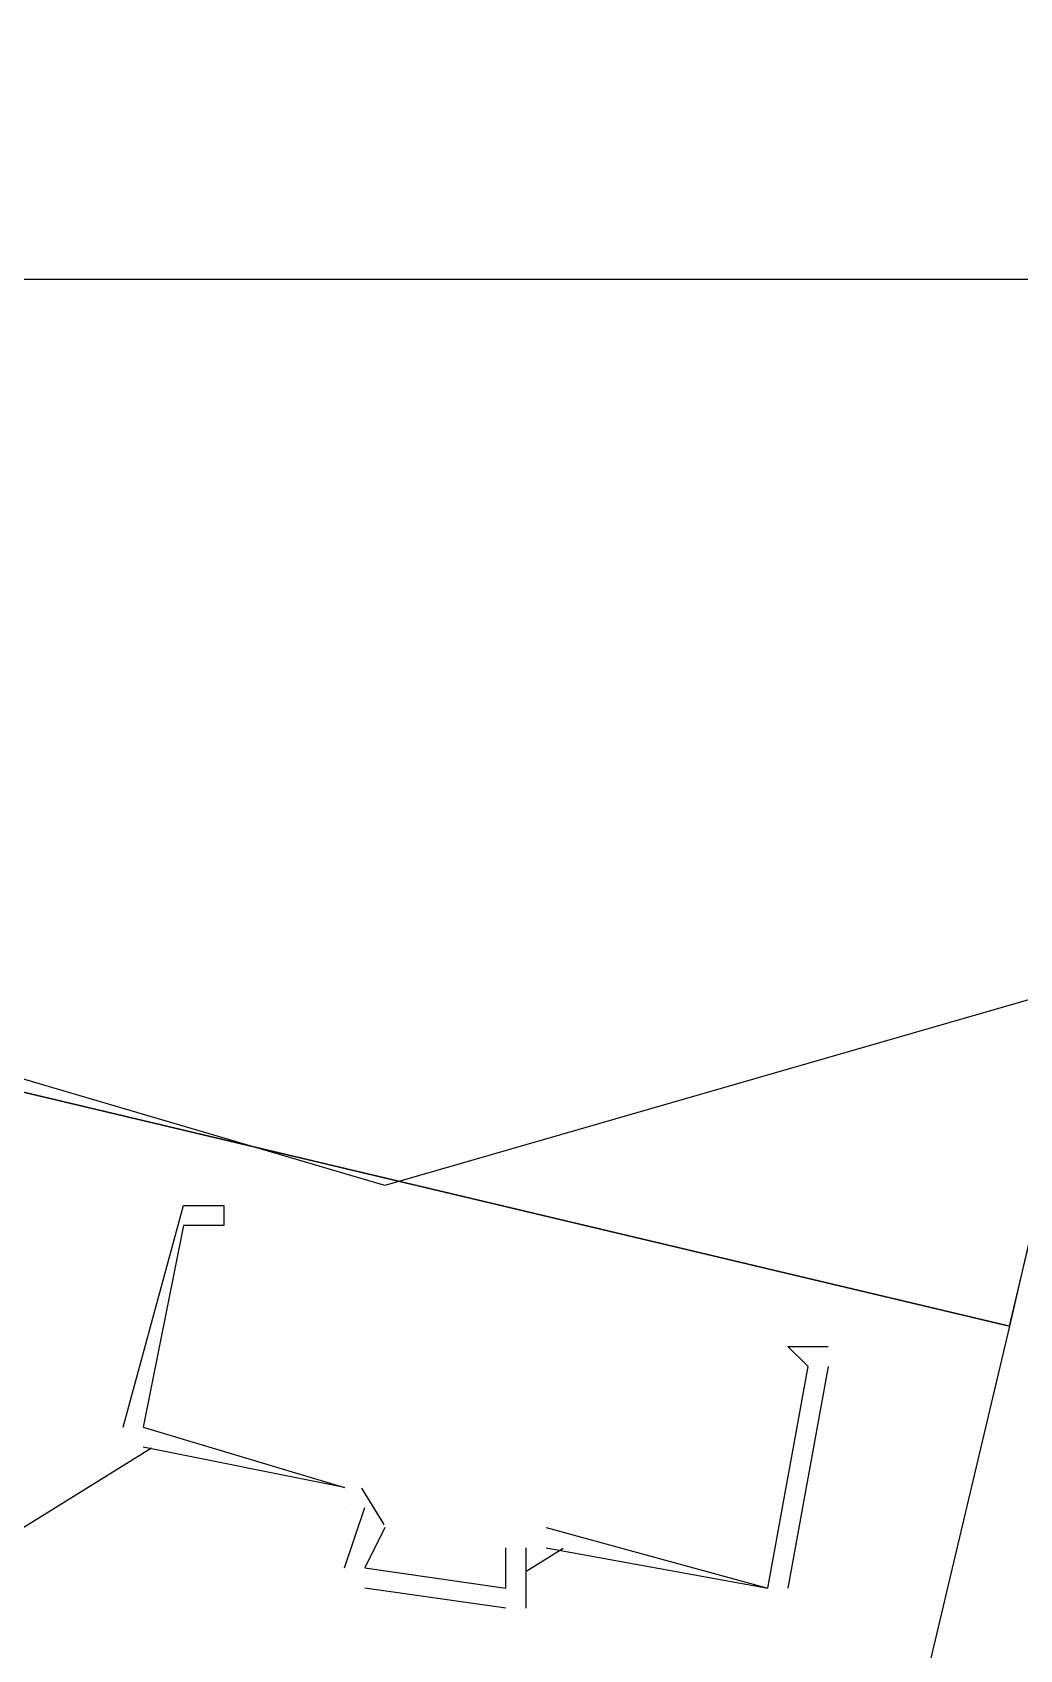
# Model space of a CAD drawing. Header units: feet. Extents: x -84 to 198, y -22 to 181.
# Drawn here: x 107.367 to 108.02, y 94.857 to 95.928 of the extents above; entities that cross this region are included whole.
import ezdxf

# ---------------------------------------------------------------- set-up
doc = ezdxf.new("R2010")
doc.units = ezdxf.units.FT
for name, color, linetype in [('A-AREA-UNIDAD', 30, 'CONTINUOUS'), ('A-LINEA', 7, 'CONTINUOUS'), ('A-MURO-CONCRETO', 8, 'CONTINUOUS')]:
    doc.layers.add(name, color=color, linetype=linetype)

msp = doc.modelspace()

# ---------------------------------------------------------------- linework, layer by layer
at = {"layer": 'A-AREA-UNIDAD'}
msp.add_lwpolyline([(112.128, 111.1644), (109.84, 101.5644), (109.36, 101.5644), (109.44, 101.1733), (108.032, 95.2889), (107.6, 95.1644), (105.12, 95.8933), (106.56, 101.9378), (104.512, 101.5644), (104.4, 101.2978), (103.712, 101.2089), (101.312, 100.3733), (101.28, 100.2133), (100.448, 100.1778), (99.872, 97.8133), (101.6, 97.3333), (101.6, 96.2489), (100.928, 93.4578), (103.648, 92.7644), (104.8, 92.8178), (106.64, 92.3733), (107.2, 92.0533), (107.2, 91.0933), (101.84, 68.5689)], dxfattribs=at)
at = {"layer": 'A-LINEA'}
for p, q in [((107.4267, 95.0044), (107.4667, 95.1511)), ((107.4667, 95.1378), (107.4667, 95.1378)), ((108.0133, 95.0711), (107.8933, 94.5644)), ((107.8933, 95.0444), (107.8667, 94.8978)), ((107.88, 95.0444), (107.88, 95.0444)), ((107.44, 95.0044), (107.44, 95.0044)), ((107.4455, 94.9904), (103.8404, 92.7536)), ((107.5733, 94.9644), (107.44, 94.9911)), ((107.5995, 94.9398), (107.5846, 94.9639)), ((107.5733, 94.9111), (107.5867, 94.9511)), ((107.5733, 94.9511), (107.5733, 94.9511)), ((107.6933, 94.9244), (107.6933, 94.8844)), ((107.7179, 94.9239), (107.6939, 94.909)), ((107.5867, 94.9111), (107.5867, 94.9111)), ((107.7067, 94.9111), (107.7067, 94.9111)), ((107.68, 94.8844), (107.5867, 94.8978)), ((107.68, 94.8978), (107.68, 94.8978))]:
    msp.add_line(p, q, dxfattribs=at)
for points in [[(108.0133, 95.0711), (109.5467, 101.5511), (106.6267, 102.2444), (105.0933, 95.7644), (108.0133, 95.0711)], [(107.4667, 95.1511), (107.4933, 95.1511), (107.4933, 95.1378), (107.4667, 95.1378), (107.44, 95.0044), (107.5733, 94.9644)], [(107.7067, 94.9378), (107.8533, 94.8978), (107.88, 95.0444), (107.8667, 95.0578), (107.8933, 95.0578)], [(107.6, 94.9378), (107.5867, 94.9111), (107.68, 94.8978), (107.68, 94.9244)], [(107.7067, 94.9244), (107.8533, 94.8978), (107.8533, 94.8978)]]:
    msp.add_lwpolyline(points, dxfattribs=at)
at = {"layer": 'A-MURO-CONCRETO'}
for points in [[(106.4667, 101.5511), (105.0933, 95.7644), (108.1733, 95.7644), (106.4667, 101.5511)], [(105.0933, 95.7644), (108.1733, 95.7644), (108.0133, 95.0711), (105.0933, 95.7644), (105.0933, 95.7644)]]:
    msp.add_lwpolyline(points, dxfattribs=at)

doc.saveas('drawing.dxf')
